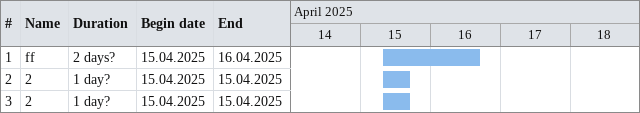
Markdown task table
| ID | Task | Duration | Start | Finish |
|---|---|---|---|---|
| 1 | ff | 2d? | 2025-04-15 | 2025-04-16 |
| 2 | 2 | 1d? | 2025-04-15 | 2025-04-15 |
| 3 | 2 | 1d? | 2025-04-15 | 2025-04-15 |
